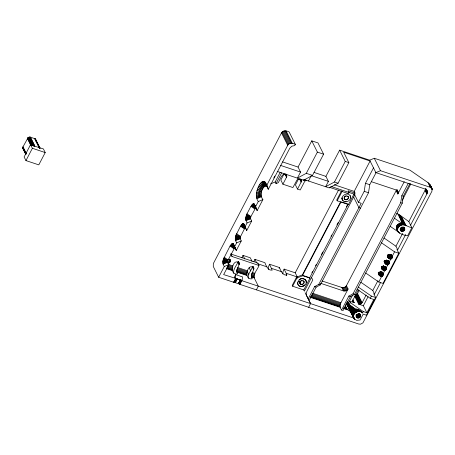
<?xml version="1.0" encoding="UTF-8"?>
<svg xmlns="http://www.w3.org/2000/svg" width="455" height="455" viewBox="0 0 455 455"><rect width="100%" height="100%" fill="white"/><g stroke="black" fill="none" stroke-linecap="round" stroke-linejoin="round"><path stroke-width="0.68" d="M342.41 199.938C344.771 204.244 352.403 200.371 350.259 195.906M23.506 149.2L22.864 148.393L22.869 147.084L28.159 137.547L30.144 137.091L34.898 138.678L35.774 139.617L35.763 140.931M306.005 280.769C300.26 272.869 292.377 288.328 303.172 286.178L303.07 285.973M297.638 283.283C298.469 290.085 310.742 284.392 304.725 279.171L305.544 280.018M350.367 196.111C348.075 191.276 339.987 195.678 342.513 200.143M357.192 289.306L370.228 298.304L373.8 299.498L366.861 312.756L363.289 311.561L362.55 312.983C360.144 310.225 355.344 311.499 353.876 314.615L347.33 302.268L353.518 315.662L347.154 303.786L353.421 316.726L347.324 304.896L353.603 317.744L347.728 306.027L354.053 318.665L353.421 316.726L353.876 314.615L347.506 301.819L347.154 303.786L347.728 306.027L354.053 318.665L356.669 320.377L360.121 319.979L363.181 314.121L366.394 315.196L375.642 297.513L373.771 293.759L374.539 294.015L380.63 282.373M218.65 277.26L224.281 266.505L223.115 264.167L223.519 263.445L223.445 261.574L222.91 261.096L223.388 259.128L230.037 246.053L231.754 243.84L233.261 243.687L236.293 250.443L241.269 240.94L240.075 238.494L240.138 237.339L244.432 228.865L245.484 228.063L246.741 230.48L251.672 221.05L250.466 218.531L250.904 216.489L255.505 208.18L256.023 208.339L257.149 210.591L262.888 199.614C259.612 195.519 261.187 187.585 266.044 185.725L266.869 186.47L268.285 189.303L289.789 148.205L291.86 146.169L294.721 145.617L295.358 144.394L289.158 131.961C286.792 130.676 283.016 129.971 281.503 132.866L213.332 263.576L213.287 266.493L218.65 277.26L233.728 282.293L235.764 278.414L242.066 280.428L242.595 276.924L235.679 274.615L234.513 276.839L235.15 278.119L236.048 278.426L233.728 282.293M235.764 278.414L223.655 274.604L228.893 264.582L227.369 262.171L227.341 261.409L234.609 247.947L235.133 248.106L236.293 250.443M234.763 246.468L236.651 242.862L235.531 240.61L235.935 239.882L235.861 238.016L235.32 237.544L235.804 235.565L240.524 226.169L242.236 223.962L243.311 223.604L244.085 224.252L246.741 230.48M239.739 238.022L240.075 237.664L239.813 237.464L236.003 237.089L235.32 237.544L235.531 240.61L240.143 238.687L235.332 240.035L235.832 239.239L240.041 238.255L235.224 238.471L235.861 238.016L239.757 237.846L239.785 238.608L240.075 238.494L239.745 238.346M227.46 262.279C229.081 262.472 230.776 260.527 229.69 259.06C231.35 260.579 230.014 263.326 227.875 263.115M239.211 262.973C232.818 257.274 228.376 275.565 237.538 273.916L237.618 273.694C234.149 269.593 241.195 265.646 238.591 261.722M253.816 267.847C247.423 262.148 242.976 280.445 252.144 278.79L252.224 278.568C248.749 274.467 255.795 270.52 253.19 266.596M274.78 176.096L273.819 177.939M304.986 180.868L300.215 189.985L297.524 189.092L301.364 181.579L301.284 180.39L299.993 179.196L298.019 179.298L296.905 180.095L292.912 187.551L282.925 184.218L286.758 176.705L286.678 175.516L285.791 173.81M299.771 282.754L299.982 283.448L299.811 282.248L300.732 280.911L301.79 280.473L303.815 281.326L302.985 280.758M299.873 282.964L300.414 281.503L301.892 280.684M300.226 283.875L300.124 283.664C301.511 285.33 304.679 283.619 303.957 281.543C305.197 283.971 300.732 285.905 299.879 283.238M348.473 197.561L348.263 196.873C349.508 199.301 345.038 201.235 344.185 198.568L344.304 197.078L345.044 196.242L346.096 195.804L348.12 196.657L347.29 196.088M346.204 196.014L344.719 196.833L344.077 198.084M344.532 199.205L344.429 198.994C345.703 200.484 348.473 199.273 348.371 197.356M360.678 316.123C361.185 313.222 356.51 313.256 356.134 315.81C355.628 318.71 360.297 318.676 360.678 316.123L359.473 313.705M398.119 193.193L396.453 189.854L396.157 190.651L397.824 193.989L398.182 192.38L397.181 189.934M404.791 229.479C405.297 226.579 400.622 226.613 400.246 229.166C399.74 232.067 404.41 232.033 404.791 229.479L403.585 227.062M251.513 277.015L254.203 277.914C253.247 273.301 257.695 269.542 258.997 265.493L257.752 262.99L230.765 253.981L232.016 256.483L258.997 265.493M410.091 183.325L403.323 196.253L402.26 203.175L354.553 294.357L350.396 296.592L343.104 310.532L341.568 310.02C339.834 307.91 339.561 305.043 340.932 302.712L348.103 289.01L346.437 285.672L396.157 190.651M222.91 261.096L223.115 264.167L227.727 262.251L227.398 261.028L223.587 260.647L222.91 261.096L227.659 261.227M397.351 230.429L398.108 231.936C396.658 229.565 398.244 226.505 400.576 225.418C404.461 223.445 408.101 227.233 411.866 227.676L407.623 235.781C402.533 235.15 395.435 232.511 396.584 226.112C397.494 222.961 401.964 222.899 404.04 224.872L399.763 215.044L396.834 213.321M410.586 225.123L426.892 193.972L427.251 191.396L426.324 189.354M235.15 278.119L235.679 274.615M376.2 172.388L369.756 184.696L368.516 192.772L320.326 284.864L316.174 287.099L309.741 299.396L308.206 298.878L314.638 286.587L318.79 284.352L361.207 203.271L358.449 202.35L364.216 191.339L365.462 183.263L373.51 167.878M341.568 310.02L348.86 296.08L353.012 293.839L400.724 202.663L401.788 195.741L408.232 183.428M306.26 282.544L306.181 281.531M398.108 231.936L396.612 228.632L397.534 229.963L396.447 226.903L397.659 228.893L396.584 226.112L398.051 227.853L397.283 224.793L398.699 226.891L397.829 224.287L399.553 226.061L399.245 223.655L400.576 225.418L400.087 223.547L401.708 224.992L401.919 223.741L402.885 224.804L398.836 214.481L404.04 224.872M223.695 260.175L223.587 260.647L223.104 260.118L227.727 260.903L227.398 261.028L228.086 259.942L224.179 257.246L224.298 258.36L223.695 260.175L223.388 259.128L227.824 260.567L227.443 260.834M236.105 236.611L236.003 237.089L235.519 236.56L240.138 237.339L239.813 237.464L240.496 236.378L236.594 233.682L236.714 234.797L236.105 236.611L235.804 235.565L240.234 237.01L239.859 237.271M268.285 189.303C266.71 181.846 262.762 177.865 258.81 186.01C256.478 190.742 254.851 196.873 258.275 201.537L255.613 206.621L257.149 210.591M345.834 304.691C344.964 308.109 348.632 310.424 351.067 311.92M425.943 189.087L427.347 192.243L425.499 188.774L427.222 193.119L425.414 189.655L408.829 221.596L411.866 227.676M241.941 257.803L242.987 255.369L250.284 257.803L252.07 261.38M253.85 261.779L254.897 259.344L264.884 262.677C265.993 265.618 268.092 270.93 272.204 270.162L269.496 264.219L268.268 267.529L268.404 269.57M360.138 310.566L360.838 311.766L361.037 311.283L361.788 312.272L359.171 309.963L357.158 309.173L355.218 309.002L349.099 304.776L350.253 302.569L349.52 301.096L352.46 295.477M425.414 189.655L425.129 190.44L426.892 193.972L425.294 190.065L427.222 193.119M233.739 273.324C232.761 269.002 236.918 265.498 238.045 261.659L239.29 264.162M248.339 278.198C247.366 273.876 251.524 270.372 252.644 266.533L253.89 269.036M255.613 206.621L254.157 203.92L252.644 204.073L250.932 206.286L246.997 213.799L245.831 217.098L245.62 219.196L247.059 222.973L245.205 226.505M306.181 180.225L305.811 180.931L277.197 171.381M30.144 137.091L34.591 146.01L30.565 144.627L24.126 156.929L25.952 160.587L38.783 164.869L45.221 152.573L43.396 148.916L34.011 145.97L29.564 137.052M25.952 160.587L32.385 148.285L30.565 144.627M266.755 185.333L287.702 145.299C289.215 142.404 292.992 143.109 295.358 144.394M270.628 183.854L275.173 181.966L280.178 172.394M275.173 181.966L276.003 183.638L281.639 172.866M284.13 173.759L280.843 180.043L282.925 184.218M233.961 282.089L235.889 278.409M234.12 282.111L236.23 278.477M234.496 282.236L236.424 278.557L237.186 279.12L240.655 279.967L238.34 283.829L234.302 282.163M234.695 282.333L236.623 278.653M234.882 282.447L236.805 278.767M235.042 282.566L236.97 278.887M235.172 282.692L237.1 279.006M235.263 282.805L237.186 279.12M311.766 140.851L317.385 152.112L306.283 173.327L297.388 178.115L300.545 172.081L298.048 167.07L311.766 140.851L317.982 142.921L323.602 154.188L312.5 175.402L303.604 180.191L303.974 179.492L329.221 187.921L338.076 183.211L348.854 162.617L343.65 152.186L370.091 161.013L354.189 191.396L355.025 193.062L354.405 194.239L358.449 202.35M238.329 283.744L240.291 279.996M238.34 283.829L240.371 279.956M238.574 283.63L240.496 279.944M238.733 283.653L240.843 280.018M238.915 283.698L241.036 280.092L241.798 280.661L354.092 318.147M253.594 276.651L258.326 286.178L256.398 289.858L239.87 284.341L239.307 283.875L241.235 280.189M239.489 283.988L241.417 280.303M239.654 284.108L241.582 280.422M239.785 284.227L241.713 280.547M239.87 284.341L241.798 280.661M298.4 179.264L295.443 184.918L297.524 189.092M308.484 180.999L311.271 175.658L328.408 181.386L325.615 186.715L334.471 182.006L345.243 161.417L339.629 150.15L325.905 176.369L328.408 181.386M279.103 268.291L279.489 267.551L269.496 264.219M286.178 273.267L297.308 276.981L295.227 272.807L284.096 269.093L283.055 271.527L282.839 273.91M286.161 275.741L286.804 274.519L284.096 269.093M295.227 272.807L338.56 189.991M341.506 190.884L336.757 199.955L337.172 200.786L348.456 204.551L354.149 193.665M340.545 201.957L302.376 274.905L296.529 277.175L292.229 285.393L292.645 286.229L303.775 289.943L304.367 291.183L354.934 194.541M337.172 200.786L342.24 191.111M292.645 286.229L296.944 278.011L296.529 277.175M311.92 272.75L312.574 271.493M315.537 265.834L316.197 264.571M321.463 254.51L322.783 251.99M331.012 236.264L331.667 235.007M336.933 224.941L338.253 222.427M346.483 206.695L347.142 205.438M303.775 289.943L309.957 278.13L309.747 277.715L348.246 204.136L348.456 204.551M256.41 289.841L308.649 307.279L310.577 303.593L305.129 292.707M397.824 193.989L404.245 181.71M345.965 304.389L347.165 302.097M402.311 200.16L410.774 183.985M366.127 295.05L362.123 302.712L361.236 303.712L359.968 304.236L355.406 295.09L357.181 294.106L359.103 290.614M366.861 312.756L363.352 305.714L368.084 296.677M374.539 294.015L372.781 290.489L377.912 280.684M405.706 234.45L397.704 249.749L395.941 246.223L402.669 233.369M370.228 298.304L371.382 296.097L375.642 297.513M365.723 273.006L378.759 281.998L381.591 276.589C383.701 276.048 383.377 273.455 382.126 272.17M381.955 272.118L382.996 273.904L384.634 270.77C386.403 270.338 386.625 268.137 385.465 266.931M384.998 266.294L386.039 268.086L387.683 264.952C389.452 264.52 389.668 262.319 388.507 261.113M384.185 261.079L385.738 264.059L384.299 260.692L386.352 264.503L384.788 260.789L385.806 260.618L387.683 264.952C381.955 264.036 385.527 256.904 389.082 262.268L390.686 259.208C392.796 258.662 392.477 256.068 391.226 254.789M391.05 254.732L392.091 256.523L394.548 251.825L398.808 253.247L383.019 283.419L378.759 281.998M223.416 262.797L222.916 263.593L227.665 262.057L222.813 262.871L223.411 262.012L227.631 261.534L223.445 261.574L222.813 262.029L223.411 262.012M322.072 280.997L342.672 287.759L345.254 287.008L346.437 285.672M320.445 283.238L343.485 290.933L346.113 290.79L348.103 289.01M235.826 238.454L235.229 239.313L235.832 239.239M386.665 260.01L385.806 260.618L388.166 264.747L386.272 260.357L388.598 264.44L386.665 260.01L388.94 264.054L387.239 260.232M383.616 265.828L381.739 266.607L383.309 270.321L384.634 270.77L382.763 266.437L385.123 270.566L383.229 266.181L385.556 270.264L383.616 265.828L385.897 269.878L384.475 266.687M358.58 289.846L357.693 290.847L352.847 300.283L353.216 301.983L354.212 302.666L353 300.226M230.122 261.028L228.291 262.228M389.281 254.612L387.791 255.045L389.361 258.758L390.686 259.208L388.815 254.868L391.175 259.003L389.281 254.612L391.607 258.696L389.668 254.265M380.181 271.999L378.207 272.335L380.266 276.145L381.591 276.589L379.72 272.255L382.081 276.384L380.181 271.999L382.507 276.083L380.573 271.646L382.848 275.696L381.148 271.868M239.967 236.884L240.354 236.685L236.168 234.598L236.378 235.673M227.557 260.448L227.944 260.243L223.752 258.156L223.968 259.236M263.496 186.823L266.09 185.748M276.003 183.638L278.312 182.677C279.512 180.732 282.635 170.517 286.678 175.516M256.859 198.698L261.477 196.782L256.529 197.783L261.233 196.06L256.33 196.645L261.119 195.149L256.284 195.32L261.136 194.08L256.381 193.853L261.284 192.903L256.62 192.289L261.562 191.674L257.502 189.058L261.955 190.44L258.11 187.488L262.444 189.257L258.81 186.01L263.007 188.182L259.583 184.673L263.621 187.255L260.402 183.513L264.264 186.516L262.074 181.875L264.895 186.004L262.876 181.443L265.498 185.737L263.627 181.289L266.044 185.725L264.298 181.414L266.511 185.976L264.878 181.824L266.869 186.47L265.339 182.495M258.275 201.537L262.888 199.614M339.629 150.15L369.67 160.177L374.289 158.26L409.955 170.164L428.007 182.62C430.254 184.707 432.967 188.137 431.892 191.31L362.936 322.857L360.565 324.17L358.824 324.051L308.638 307.301M245.933 220.72L250.551 218.798L245.717 220.049L250.466 218.531L245.62 219.196L250.443 218.184L245.66 218.195L250.483 217.78L245.831 217.098L250.574 217.342L246.121 215.96L250.722 216.904L246.513 214.845L250.904 216.489L246.997 213.799M247.059 222.973L251.672 221.05M369.67 160.177L375.87 172.61L380.488 170.693L430.356 187.341L432.079 188.927L429.912 184.611L431.687 188.251L428.735 183.2L430.356 187.341L428.007 182.62M236.651 242.862L241.269 240.94M224.281 266.505L228.893 264.582M296.944 278.011L302.791 275.741L309.957 278.13M227.329 261.904L227.631 261.818L227.329 261.585M304.827 279.381L302.916 278.739L300.749 278.835M345.663 201.593L344.981 201.542L346.141 201.787M228.182 259.253L229.274 259.327L230.349 260.323M354.707 296.222L358.659 304.15L359.968 304.236M235.32 237.544L240.075 237.664M256.995 190.673L261.562 191.674M344.276 308.041L346.949 308.774L343.952 307.574M343.707 308.376L347.597 309.451L344.264 308.257M343.986 307.324L346.42 308.035L344.623 307.199M317.385 152.112L323.602 154.188M345.243 161.417L348.854 162.617M375.87 172.61L424.976 189.001L426.949 190.605L426.352 189.428M371.274 181.664L396.288 190.019L398.011 191.606M365.462 183.263L369.756 184.696M401.788 195.741L403.323 196.253M282.583 161.906L298.048 167.07M314.047 172.411L325.905 176.369M400.724 202.663L402.26 203.175M364.216 191.339L368.516 192.772M334.471 182.006L338.076 183.211M306.283 173.327L312.5 175.402M280.377 165.353L300.545 172.081M334.362 184.775L354.189 191.396M355.025 193.062L348.194 190.781L349.025 192.454L348.411 193.631L329.471 187.306M330.728 186.345L354.405 194.239M347.597 203.92L342.422 202.191L342.626 202.606M360.457 208.174L358.921 207.662L353.626 197.043M397.704 249.749L396.936 249.494L398.808 253.247M32.385 148.285L45.221 152.573M309.747 277.715L302.581 275.326L341.085 201.747L341.29 202.162M353.012 293.839L354.553 294.357M257.644 263.741L266.966 266.852M271.578 268.393L281.565 271.726M318.79 284.352L320.326 284.864M348.86 296.08L350.396 296.592M314.638 286.587L316.174 287.099M349.52 301.096L354.212 302.666M358.659 304.15L363.352 305.714M228.308 264.418L233.011 265.987M237.624 267.529L247.611 270.861M252.224 272.403L254.914 273.301M312.426 293.191L340.932 302.712M227.938 265.237L232.642 266.806M237.254 268.348L247.241 271.68M251.854 273.222L254.544 274.12M312.05 294.01L340.562 303.53M227.648 266.112L232.351 267.682M236.964 269.224L246.957 272.556M251.564 274.098L254.254 274.996M311.766 294.891L340.272 304.406M227.46 266.988L232.164 268.558M236.776 270.099L246.769 273.432M251.376 274.974L254.066 275.872M311.578 295.767L340.09 305.282M344.765 306.841L346.016 307.262M226.715 267.58L232.095 269.371M236.702 270.913L246.695 274.246M251.308 275.787L253.992 276.685M226.761 268.274L232.141 270.071M236.754 271.612L246.741 274.945M251.353 276.486L254.044 277.379M310.839 296.359L340.016 306.096M226.254 268.587L232.3 270.606M236.913 272.141L246.906 275.48M310.225 296.831L340.061 306.795M310.39 297.365L340.226 307.324M343.73 308.496L348.331 310.031M401.429 216.489L406.036 225.737L400.633 215.721L405.115 225.191L399.763 215.044L408.829 221.596M394.4 218.207L402.863 224.048L397.875 214.032M390.157 226.306L398.586 232.118L399.655 233.33M384.043 238.011L395.941 246.223M381.512 242.833L394.548 251.825M250.932 206.286L254.834 208.976L251.478 205.364L255.05 208.623L252.059 204.613L255.278 208.356L252.644 204.073L255.505 208.18L253.207 203.772L255.71 208.117L253.719 203.721L255.892 208.174L254.157 203.92L256.023 208.339L254.493 204.369M360.798 282.219L372.781 290.489M358.347 287.099L371.382 296.097M240.524 226.169L244.432 228.865L241.07 225.253L244.642 228.512L241.65 224.503L244.87 228.239L242.236 223.962L245.097 228.069L242.799 223.661L245.308 228.006L243.311 223.604L245.484 228.063L243.749 223.809L245.615 228.228L244.085 224.252M350.253 302.569L363.289 311.561M230.037 246.053L233.944 248.743L230.583 245.131L234.154 248.39L231.163 244.38L234.382 248.117L231.754 243.84L234.609 247.947L232.317 243.539L234.82 247.884L232.829 243.488L234.996 247.941L233.261 243.687L235.133 248.106L233.597 244.136M39.96 148.085L39.34 147.596L34.898 138.678M391.67 255.915C389.144 252.206 385.402 257.052 389.361 258.758L387.307 254.948M385.618 267.483C383.093 263.769 379.351 268.621 383.309 270.321L381.546 267.057M359.171 309.963L359.757 311.487L358.17 309.497L358.597 311.459L357.158 309.173L357.431 311.681L355.218 309.002L356.316 312.136L353.973 307.899M361.85 312.096L362.55 312.983M261.238 182.574L264.264 186.516M349.139 308.206L348.337 307.148L354.741 319.438L353.575 316.868M378.23 273.438L379.134 275.138L380.266 276.145L378.697 272.426L380.926 276.447L379.214 272.403L381.591 276.589M348.018 196.446L348.365 197.078M303.712 281.116L304.059 281.747M430.663 186.925L432.25 189.701L430.316 185.39M390.686 259.208L388.308 255.016L390.02 259.066L387.791 255.045M387.683 264.952L385.3 260.76L387.017 264.81L384.788 260.789M384.634 270.77L382.257 266.584L383.974 270.628L381.739 266.607M389.992 254.84L391.948 258.309L390.242 254.481M390.276 254.419L392.176 257.871L391.004 255.306M387.586 260.738L389.173 263.616L387.705 260.414M384.543 266.562L386.124 269.434L384.663 266.232M381.182 271.806L383.082 275.252L381.62 272.05M348.075 302.023L348.746 303.246M349.423 304.469L354.49 313.649L351.197 306.096M430.566 186.169L432.079 188.927M391.05 255.107L392.284 257.405L391.072 254.84M388.047 260.851L389.275 263.149L388.371 261.227M384.998 266.675L386.232 268.968L385.322 267.045M381.955 272.494L383.184 274.786L381.978 272.226M351.698 305.999L355.321 312.807L352.75 307.051M426.318 189.61L427.251 191.396L426.432 189.689M387.501 255.932L388.746 258.309L387.546 255.511M381.449 267.494L382.695 269.878L381.495 267.074M378.406 273.313L379.652 275.696L378.452 272.892M391.357 255.221L392.25 256.944L391.317 255.027M388.354 260.965L389.247 262.689L388.308 260.772M385.305 266.784L386.204 268.507L385.266 266.596M382.263 272.602L383.155 274.325L382.223 272.414M400.98 223.576L401.708 224.992M349.958 304.822L354.49 313.649M387.387 256.091L388.229 257.757L387.421 255.943M384.378 261.835L385.226 263.502L384.139 261.09M381.614 268.211L382.183 269.32L381.637 268.114M378.287 273.478L379.134 275.138L378.321 273.33M391.448 255.255L392.091 256.523M388.445 260.999L389.082 262.268M385.396 266.818L386.039 268.086M382.029 272.005L382.996 273.904M397.067 189.815L397.619 190.924M397.073 190.156L398.182 192.38M374.289 158.26L380.488 170.693M403.932 227.119L404.836 228.928M403.084 226.994L404.592 230.014M402.442 226.88L404.25 230.509M401.987 227.295L403.795 230.918M401.139 226.988L403.249 231.22M400.844 227.767L402.652 231.39M400.542 228.404L402.049 231.424M400.269 228.893L401.475 231.311M400.07 229.252L400.974 231.066M350.208 195.889L350.361 196.213M350.606 197.032L350.589 197.18M350.464 197.663L350.577 197.999M341.967 197.806L342.069 198.096M341.927 198.118L342.058 198.556M343.121 200.871L342.899 200.524M341.95 198.613L342.114 199.068M342.035 199.068L342.223 199.472M342.433 199.967L342.171 199.466M342.535 200.086L342.786 200.536M286.115 130.949L292.315 143.382M285.268 130.784L291.467 143.217M284.375 130.83L290.574 143.262M283.493 131.085L289.687 143.518M282.686 131.535L288.88 143.968M282.003 132.143L288.203 144.576M281.503 132.866L287.702 145.299M300.687 179.196L301.284 180.39M300.516 179.179L301.409 180.971M357.562 293.56L362.123 302.712M300.175 179.196L301.364 181.579M357.181 294.106L361.742 303.252M299.657 179.196L301.142 182.176M356.674 294.561L361.236 303.712M356.066 294.897L360.627 304.048M355.036 295.733L359.296 304.276M359.82 313.762L360.724 315.571M345.936 286.4L347.597 289.738M352.443 299.953L353.654 302.393M352.307 300.152L353.216 301.983M358.978 313.643L360.479 316.657M345.254 287.008L346.92 290.347M358.335 313.529L360.138 317.152M357.875 313.939L359.683 317.562M344.446 287.458L346.113 290.79M357.329 314.24L359.137 317.863M343.565 287.714L345.231 291.046M356.737 314.416L358.54 318.034M356.134 314.445L357.937 318.068M342.672 287.759L344.333 291.098M285.916 174.305L286.809 176.096M356.163 315.542L357.363 317.954M285.569 174.322L286.758 176.705M355.958 315.895L356.862 317.709M341.824 287.594L343.485 290.933M285.052 174.322L286.536 177.302M349.446 308.831L351.937 313.819M352.562 315.07L354.741 319.438M311.533 277.482L312.784 279.984L307.153 290.739A3.538 1.422 -71.5 0 0 306.448 295.352L310.566 303.616M305.902 280.559L306.152 281.423M302.376 274.905L302.791 275.741M306.158 282.333L306.255 282.709M304.827 284.87L304.224 285.365M300.607 278.892L299.805 279.302M299.589 279.444L298.992 279.939M299.993 281.747L297.962 281.344M299.657 281.69L301.13 284.648M296.745 277.249L297.161 278.085M301.108 286.485L300.095 286.28M297.661 282.475L297.644 283.169M279.489 267.551C280.593 270.492 282.692 275.804 286.804 275.036L286.804 274.519M254.897 259.344L256.677 262.922M253.003 266.55L253.941 268.427M252.423 267.136L253.674 269.639M242.987 255.369L244.767 258.946M249.169 267.779L250.75 270.947M238.403 261.676L239.341 263.553M237.823 262.262L239.068 264.764M230.042 259.97L230.457 260.806M230.002 260.482L230.418 261.312M229.815 260.977L230.23 261.813M229.502 261.432L229.917 262.268M229.075 261.813L229.491 262.649M228.575 262.091L228.99 262.927M228.023 262.251L228.438 263.087M35.518 139.173L40.108 148.302M35.336 138.98L39.784 147.898M35.132 138.815L39.733 148.12M38.806 146.607L39.693 148.393M34.637 138.57L39.079 147.488M30.422 137.165L34.87 146.083M29.859 137.057L34.307 145.97M29.268 137.086L33.715 146.004M28.978 137.154L33.42 146.066M28.688 137.256L32.84 145.577M28.415 137.387L32.271 145.111M28.159 137.547L32.009 145.276M27.92 137.74L31.776 145.463M27.709 137.95L31.27 145.082M27.527 138.178L30.792 144.718M27.38 138.434L30.639 144.969M22.989 146.817L26.248 153.358M22.869 147.084L26.128 153.619M22.79 147.352L26.054 153.887M22.75 147.619L26.009 154.154M22.75 147.886L25.713 153.83M22.784 148.142L25.787 154.194M22.864 148.393L25.827 154.336M384.23 261.642L384.845 262.882L384.321 261.796M247.292 271.572L248.851 274.706M398.489 223.905L399.553 226.061M347.216 302.751L353.518 315.662M396.453 227.75L397.534 229.963M396.862 225.407L398.051 227.853M387.33 256.051L387.853 257.138M381.967 272.022L382.575 273.301C381.489 271.135 377.377 271.897 378.759 274.519M356.168 309.008L357.431 311.681M425.914 188.768L426.449 189.923M348.029 302.04L353.876 314.615M354.616 308.445L356.316 312.136M230.992 253.833L232.016 256.483M304.116 285.712L303.206 285.916L304.116 285.712M398.586 232.118L397.909 231.299L398.779 232.727L398.586 232.118M384.72 262.563L384.156 261.449L384.72 262.563"/></g></svg>
